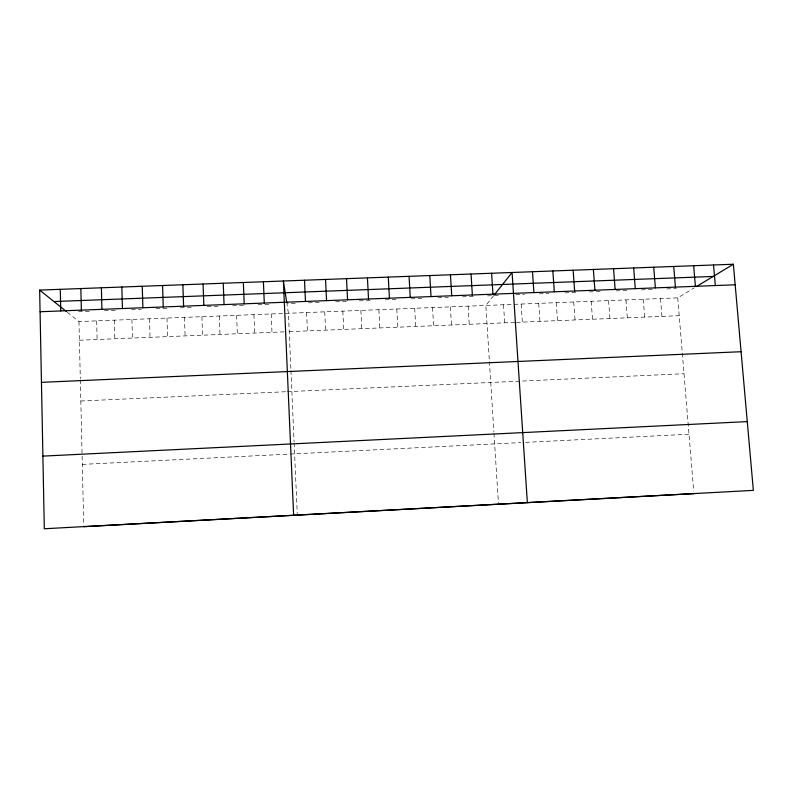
<?xml version="1.0" encoding="UTF-8"?>
<svg xmlns="http://www.w3.org/2000/svg" width="793" height="793" viewBox="0 0 793 793"><rect width="100%" height="100%" fill="white"/><g stroke="black" fill="none" stroke-linecap="round" stroke-linejoin="round"><path stroke-width="0.59" stroke-dasharray="3.96 2.97" d="M493.672 295.62L485.841 305.454L489.331 360.3M67.266 312.194L78.963 321.561L677.737 297.861L694.361 287.819M82.303 464.391L520.872 442.593M525.64 442.355L689.008 434.237M80.817 401L286.075 391.722M287.235 391.673L684.002 373.731M79.399 340.227L286.759 331.742M289.227 331.643L515.281 322.394M516.461 322.345L679.214 315.693M78.408 311.768L92.008 311.233M104.359 310.757L116.67 310.281M131.43 309.706L141.253 309.32M155.953 308.755L168.185 308.279M180.388 307.803L193.799 307.278M207.171 306.762L219.314 306.286M232.646 305.771L244.74 305.295M258.022 304.78L268.877 304.363M295.254 303.332L286.917 303.66L288.414 313.275L290.892 369.528M308.348 302.827L321.413 302.321M335.627 301.766L346.283 301.35M359.279 300.844L372.244 300.339M385.19 299.833L396.936 299.377M411.002 298.832L422.709 298.376M437.895 297.791L448.382 297.375M462.349 296.84L473.966 296.384M487.487 295.858L499.828 295.383M515.846 294.758L524.451 294.421M539.181 293.846L548.994 293.469M564.894 292.845L575.867 292.419M589.278 291.903L601.441 291.428M616.002 290.862L626.906 290.436M641.418 289.871L652.282 289.455M666.735 288.89L676.36 288.513M677.737 297.861L693.726 491.353M660.519 298.545L661.957 316.397M643.252 299.229L644.659 317.101M625.935 299.913L627.322 317.815M608.578 300.597L609.936 318.518M591.181 301.29L592.51 319.232M573.735 301.974L575.034 319.946M556.25 302.668L557.519 320.669M538.715 303.362L539.954 321.383M521.13 304.056L522.349 322.107M503.505 304.76L504.695 322.83M489.41 361.529L493.89 432.026M493.97 433.216L498.41 503.059M468.128 306.157L469.248 324.278M450.365 306.861L451.455 325.001M432.552 307.565L433.612 325.735M414.699 308.269L415.73 326.468M396.797 308.983L397.799 327.202M378.856 309.696L379.817 327.935M360.855 310.4L361.796 328.669M342.814 311.114L343.726 329.412M324.733 311.837L325.606 330.156M306.594 312.551L307.436 330.899M290.942 370.678L294.074 441.79M294.124 442.99L297.256 513.933M271.196 313.949L271.979 332.346M253.938 314.633L254.682 333.05M236.631 315.317L237.355 333.764M219.294 316.01L219.978 334.477M201.908 316.694L202.562 335.181M184.472 317.388L185.096 335.895M166.996 318.072L167.591 336.619M149.481 318.766L150.046 337.332M131.916 319.47L132.451 338.056M114.311 320.164L114.807 338.77M96.657 320.858L97.123 339.493M78.963 321.561L80.301 378.717M80.331 379.887L83.731 525.472"/><path stroke-width="1.19" d="M494.386 294.718L512.07 272.495L527.355 502.603M696.383 286.59L733.356 264.247L753.35 490.371L44.309 528.753L39.65 290.089L733.356 264.247M83.751 526.681L693.915 493.642M42.891 456.114L747.274 421.608M41.454 382.335L741.088 351.715M53.974 301.548L713.185 276.44M40.076 311.738L735.17 284.786M39.65 290.089L66.414 311.51M286.739 302.49L283.398 281.009L293.628 515.252M713.531 264.991L715.316 285.549M693.657 265.724L695.392 286.323M673.723 266.468L675.418 287.096M653.719 267.211L655.385 287.879M633.666 267.965L635.292 288.652M613.554 268.708L615.14 289.435M593.372 269.461L594.919 290.218M573.141 270.215L574.647 291.011M552.85 270.968L554.317 291.794M532.49 271.731L533.917 292.587M491.601 273.258L492.939 294.173M471.062 274.021L472.36 294.976M450.454 274.784L451.723 295.769M429.796 275.558L431.015 296.572M409.069 276.331L410.249 297.385M388.283 277.104L389.422 298.188M367.427 277.877L368.527 299.001M346.521 278.66L347.572 299.813M325.536 279.433L326.557 300.626M304.502 280.226L305.474 301.439M263.405 281.753L264.297 303.045M243.352 282.496L244.204 303.818M223.249 283.25L224.052 304.601M203.087 284.003L203.851 305.384M182.866 284.756L183.589 306.167M162.585 285.51L163.259 306.96M142.244 286.263L142.879 307.753M121.844 287.026L122.439 308.536M101.385 287.79L101.94 309.339M80.866 288.553L81.372 310.132M60.288 289.316L60.754 310.935"/></g></svg>
